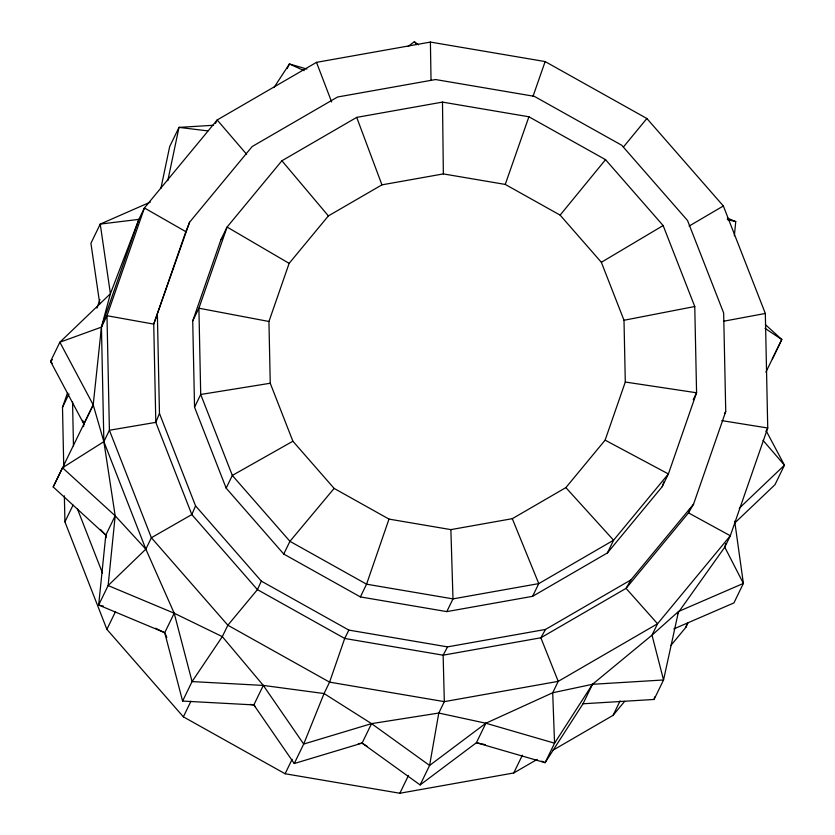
<?xml version="1.0" encoding="UTF-8"?>
<svg xmlns="http://www.w3.org/2000/svg" width="835" height="835" viewBox="0 0 835 835"><rect width="100%" height="100%" fill="white"/><g stroke="black" fill="none" stroke-linecap="round" stroke-linejoin="round"><path stroke-width="1.25" d="M734.351 235.814L735.739 221.588L727.337 218.071M677.404 613.788L724.78 547.165L730.312 535.757L767.741 428L765.33 313.459L723.35 205.974L646.875 118.497L545.14 61.571L430.401 42.074L316.496 62.354L217.173 119.969L144.413 207.957L138.871 219.365L110.408 293.722L101.442 327.122L103.864 441.652L115.188 515.811L108.132 585.554L98.666 605.041L164.735 632.711L182.604 701.076L253.85 704.907L255.52 706.901M185.84 231.671L189.576 222.235L252.17 146.542L337.601 96.996L435.567 79.544L534.264 96.317L621.772 145.28L687.549 220.523L723.653 312.979L725.74 411.498L693.541 504.183L688.478 512.878L626.062 588.362L540.85 637.783L443.135 655.183L344.709 638.462L257.42 589.625L191.82 514.579L155.811 422.364L153.734 324.116L185.84 231.671L144.413 207.957L106.984 315.724L109.406 430.255L103.864 441.652L62.521 467.757L115.188 515.811L105.805 535.141L98.666 605.041L103.457 606.179M83.584 426.612L83.886 424.055L93.207 404.871L101.442 327.122L138.871 219.365L100.231 224.083L90.921 243.277L99.772 303.888M160.894 188.418L169.682 146.574L178.993 127.39L213.593 125.26M167.814 180.642L178.993 127.39L207.873 130.907M358.278 743.714L362.087 743.119L420.13 784.931L476.409 742.722L545.109 762.679L583.018 703.78L654.087 699.459L654.64 696.922M734.685 521.228L743.39 583.425L678.521 611.491L663.543 679.972L654.087 699.459M725.761 543.428L724.78 547.165L743.39 583.425L733.923 602.912L673.782 628.932M388.995 519.099L450.879 529.62L512.304 518.681L565.869 487.609L605.114 440.149L625.3 382.033L623.995 320.264L601.357 262.294L560.118 215.117L505.248 184.42L443.364 173.91L381.939 184.848L328.374 215.91L289.129 263.369L268.943 321.485L270.248 383.255L292.887 441.224L334.125 488.402L388.995 519.099L366.565 584.197L360.386 596.921L283.754 554.043L226.16 488.151L194.545 407.198L192.718 320.932L220.91 239.76L227.089 227.047L281.896 160.769L356.702 117.38L442.487 102.1L528.91 116.785L605.542 159.662L663.136 225.554L694.762 306.508L696.578 392.774L668.386 473.946L662.218 486.659L607.41 552.937L532.594 596.326L446.808 611.606L360.386 596.921M63.763 467.203L62.5 407.334L67.604 392.638M96.954 308.136L99.929 299.567M82.728 420.381L83.886 424.055L50.549 361.409L59.859 342.225L101.442 327.122L106.984 315.724L153.734 324.116L189.576 222.235M662.218 486.659L663.919 481.743M689.752 509.225L688.478 512.878L730.312 535.757L657.552 623.755L652.01 635.153L592.485 684.293L554.565 743.192L545.109 762.679L541.696 761.134M670.954 645.361L685.838 627.367L687.111 623.693M532.97 96.453L545.14 61.571M505.248 184.42L528.91 116.785M157.387 314.92L159.464 413.44L155.811 422.364L109.406 430.255L151.375 537.74L227.851 625.227L329.585 682.143L444.324 701.64L558.229 681.36L657.552 623.755L626.062 588.362L630.957 579.876L693.541 504.183M159.464 413.44L195.567 505.895L191.82 514.579L151.375 537.74L145.843 549.148L108.132 585.554L174.202 613.224L222.308 636.625L263.307 685.42L303.7 744.048L294.244 763.534L253.85 704.907L249.968 704.385M195.567 505.895L261.345 581.139L257.42 589.625L227.851 625.227L222.308 636.625L192.071 681.59L182.604 701.076M62.5 407.334L68.992 393.963M215.513 123.392L217.173 119.969L246.586 154.224M106.17 537.698L105.805 535.141L53.2 486.941L62.521 467.757M537.187 759.38L513.744 772.97L399.85 793.25L285.111 773.753L183.366 716.837L106.89 629.35L64.921 521.865L73.031 505.154M287.188 68.553L289.421 63.971L306.883 69.054M192.718 320.932L198.897 308.209L227.089 227.047L289.129 263.369M194.545 407.198L200.713 394.475L198.897 308.209L268.943 321.485M106.89 629.35L115.554 611.523M226.16 488.151L232.328 475.439L292.887 441.224M150.31 202.122L100.231 224.083L110.408 293.722L59.859 342.225L93.207 404.871L103.864 441.652L145.843 549.148L174.202 613.224L164.735 632.711L155.581 628.244M183.366 716.837L190.933 701.233M283.754 554.043L289.933 541.33L334.125 488.402M253.85 704.907L263.307 685.42L324.053 693.551L371.544 723.632L429.597 765.444L485.866 723.235L552.697 692.768L592.485 684.293L663.543 679.972L652.01 635.153L678.521 611.491M285.111 773.753L292.135 759.276M294.244 763.534L362.087 743.119L371.544 723.632L438.792 713.048L485.866 723.235L554.565 743.192L552.697 692.768L558.229 681.36L540.85 637.783L545.526 629.433L630.957 579.876M446.808 611.606L452.987 598.883L450.879 529.62M399.85 793.25L408.503 775.423M420.13 784.931L429.597 765.444L438.792 713.048L444.324 701.64L443.135 655.183L447.55 646.875L545.526 629.433M532.594 596.326L538.773 583.613L613.579 540.214L668.386 473.946L605.114 440.149M485.866 723.235L476.409 742.722L485.312 744.653M607.41 552.937L613.579 540.214L565.869 487.609M693.217 399.714L696.578 392.774L625.3 382.033M513.744 772.97L522.397 755.143M583.018 703.78L592.485 684.293M772.333 359.008L781.8 339.521L765.455 324.669M552.801 750.31L613.067 715.355L620.102 700.878M766.081 431.413L767.741 428L721.868 420.631M685.838 627.367L687.998 622.91M53.2 486.941L93.207 404.871M765.893 372.159L781.8 339.521L765.027 328.353M447.55 646.875L348.863 630.101L344.709 638.462L329.585 682.143L324.053 693.551L303.7 744.048L371.544 723.632M724.456 413.732L725.74 411.498M273.953 87.571L289.421 63.971L304.159 70.672M560.118 215.117L605.542 159.662M623.38 147.043L646.875 118.497M220.91 239.76L222.569 237.756M613.067 715.355L624.643 701.358M52.417 359.614L50.549 361.409L52.219 363.402M739.267 508.233L784.451 465.189L766.269 430.975M734.508 523.232L774.995 484.676L784.451 465.189L763.033 440.358M408.054 46.436L414.306 41.75L418.533 44.787M601.357 262.294L663.136 225.554M689.125 226.076L723.35 205.974M623.995 320.264L694.762 306.508M723.58 321.235L765.33 313.459M270.248 383.255L200.713 394.475L232.328 475.439L289.933 541.33L366.565 584.197L452.987 598.883L538.773 583.613L512.304 518.681M263.307 685.42L192.071 681.59L174.202 613.224M727.379 219.615L735.739 221.588M261.345 581.139L348.863 630.101M362.087 743.119L367.483 746.532M100.461 529.432L105.805 535.141M115.188 515.811L145.843 549.148M414.306 41.75L416.738 44.453M281.896 160.769L328.374 215.91M165.267 633.89L166.843 637.449M77.488 509.058L102.486 573.071M316.496 62.354L331.641 101.954M356.702 117.38L381.939 184.848M72.541 401.593L73.47 445.848M64.368 495.833L64.921 521.865M430.401 42.074L431.037 80.41M442.487 102.1L443.364 173.91"/></g></svg>
